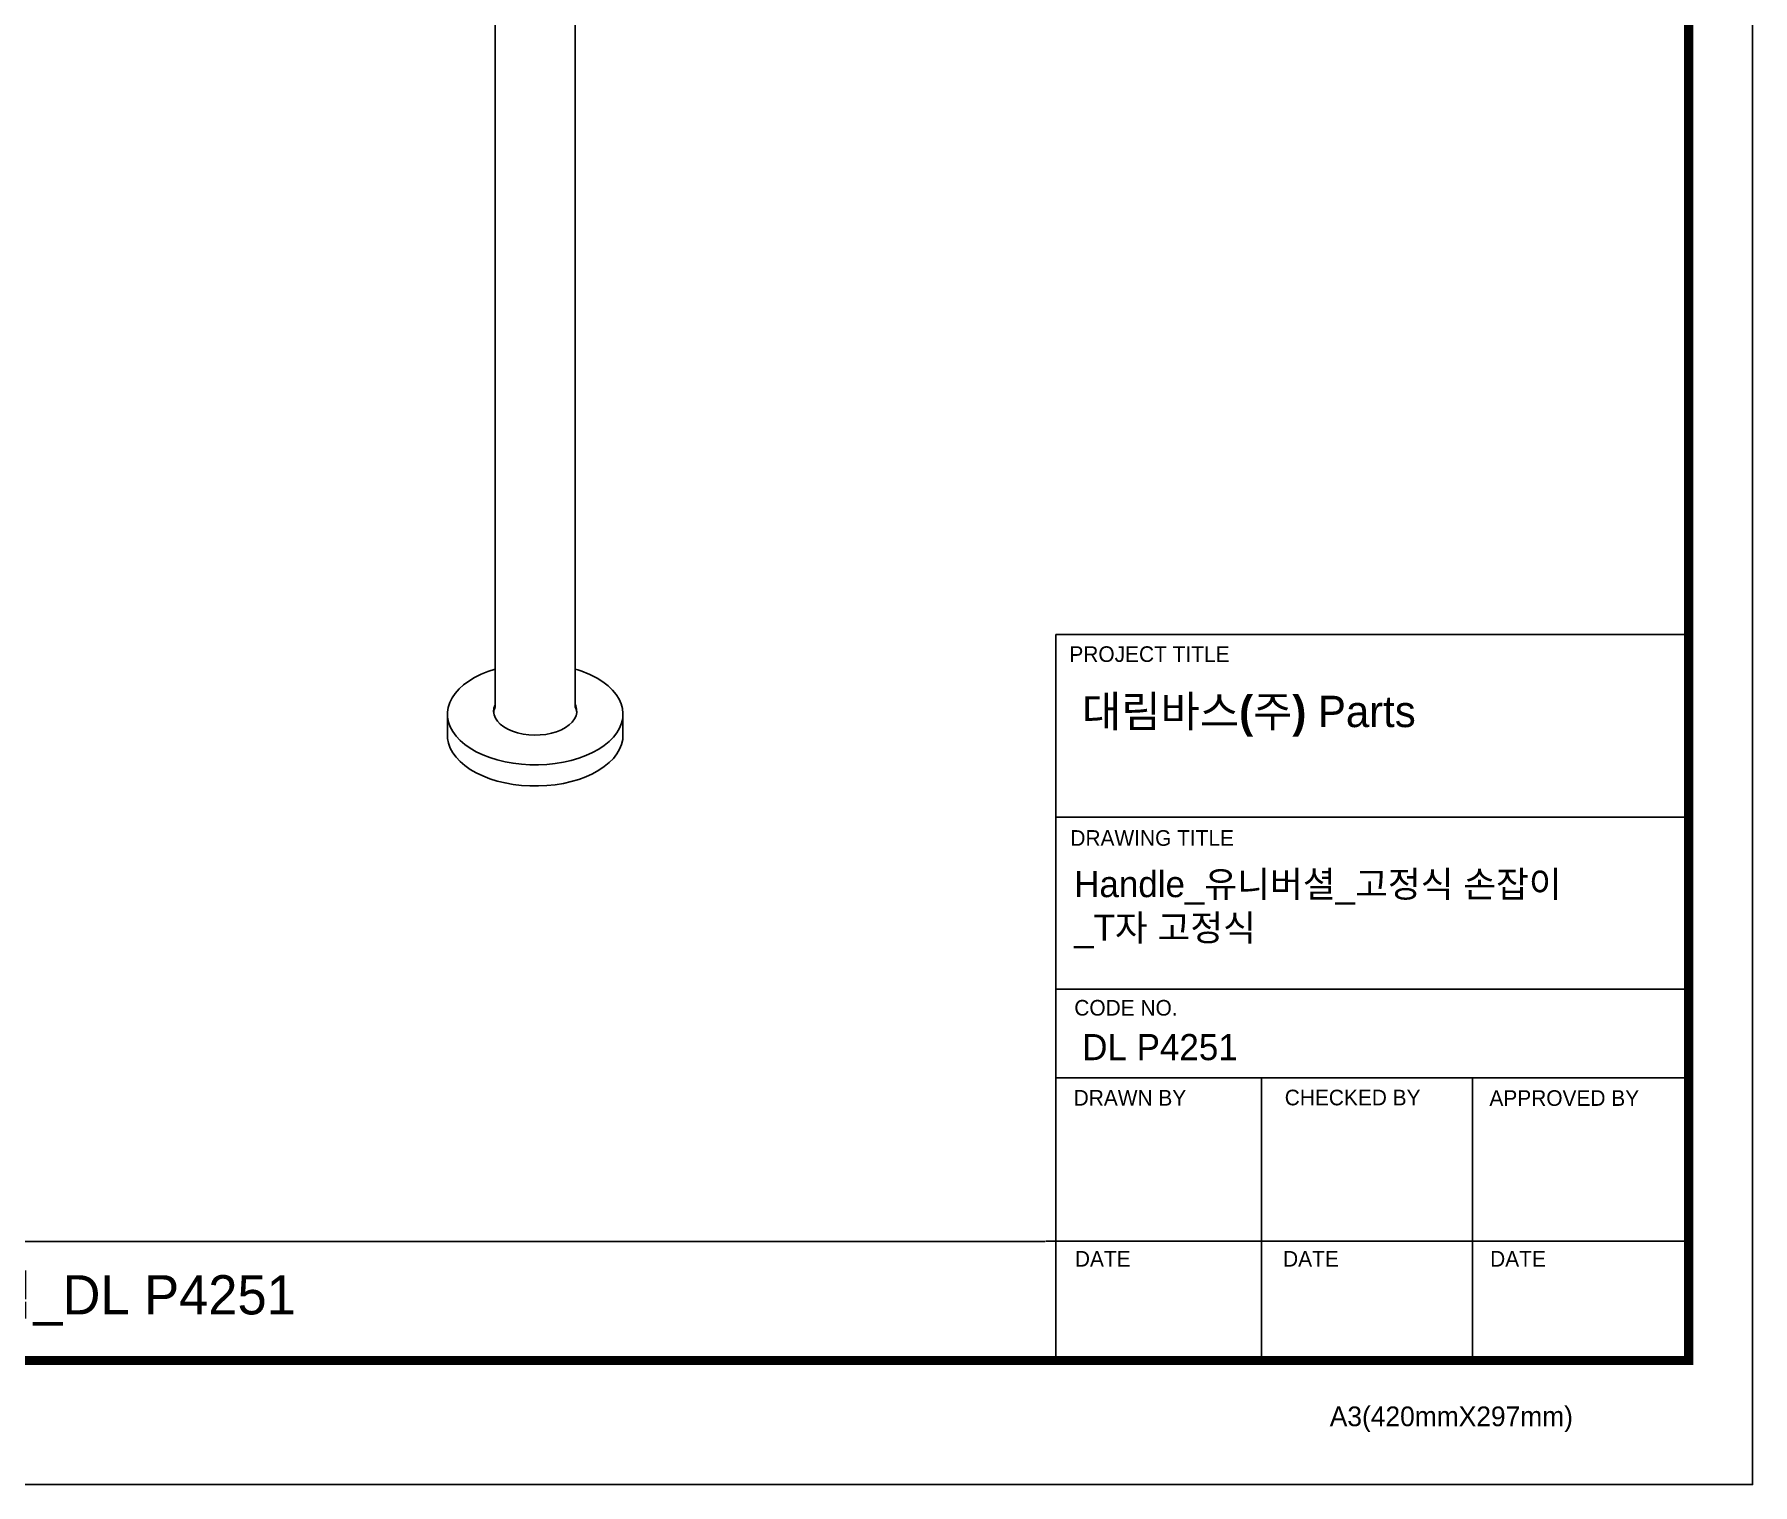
# Model space of a CAD drawing. Extents: x 0 to 2043, y 0 to 1272.
# Drawn here: x 982 to 1736, y 0 to 636 of the extents above; entities that cross this region are included whole.
import ezdxf

# ---------------------------------------------------------------- set-up
doc = ezdxf.new("R2010")
doc.units = 0
doc.header["$LTSCALE"] = 10
doc.header["$MEASUREMENT"] = 0
doc.layers.get('0').update_dxf_attribs({"linetype": 'CONTINUOUS'})
doc.styles.add('Daelim Dimension', font='')
doc.styles.get('Daelim Dimension').set_extended_font_data('나눔고딕')

msp = doc.modelspace()

# ---------------------------------------------------------------- linework, layer by layer
at = {"color": 7, "linetype": 'Continuous', "lineweight": 25}
for p, q in [((1184.57, 852.81), (1184.57, 340.97)), ((1219.57, 340.97), (1219.57, 852.81)), ((1163.57, 337.89), (1163.57, 328.59)), ((1240.57, 328.59), (1240.57, 337.89))]:
    msp.add_line(p, q, dxfattribs=at)
at = {"color": 5, "ltscale": 40}
for p, q in [((1707.92, 372.87), (1430.47, 372.87)), ((1707.92, 292.67), (1430.47, 292.67)), ((1707.92, 292.67), (1430.47, 292.67)), ((1707.92, 217.23), (1430.47, 217.23)), ((1707.92, 217.23), (1430.47, 217.23)), ((1707.92, 178.33), (1430.47, 178.33)), ((1707.92, 178.33), (1430.47, 178.33)), ((1520.58, 178.33), (1520.58, 54.47)), ((1613.07, 178.33), (1613.07, 54.47)), ((1707.92, 106.78), (1426.08, 106.78)), ((1707.92, 106.78), (1432.63, 106.78)), ((1707.92, 54.47), (1470.14, 54.47))]:
    msp.add_line(p, q, dxfattribs=at)
at = {"color": 5, "ltscale": 0.5}
msp.add_line((1430.47, 372.87), (1430.47, 52.79), dxfattribs=at)
at = {"color": 5}
msp.add_line((27.92, 106.58), (1425.75, 106.58), dxfattribs=at)
at = {"ltscale": 0.5}
msp.add_lwpolyline([(0, 0), (1736, 0), (1736, 1272), (0, 1272)], close=True, dxfattribs=at)
at = {"color": 5, "linetype": 'ByBlock', "lineweight": 200, "const_width": 4}
msp.add_lwpolyline([(27.92, 54.47), (1707.92, 54.47), (1707.92, 1242.47), (27.92, 1242.47)], close=True, dxfattribs=at)
at = {"color": 7, "linetype": 'Continuous', "lineweight": 25, "flags": 128}
for points in [[(1229.29, 353.6), (1231.79, 352.01), (1234.02, 350.29), (1235.94, 348.45), (1237.55, 346.52), (1238.83, 344.5), (1239.76, 342.42), (1240.34, 340.3), (1240.57, 338.16), (1240.43, 336.01), (1239.94, 333.88), (1239.09, 331.79), (1237.9, 329.76), (1236.37, 327.8), (1234.53, 325.93), (1232.38, 324.18), (1229.94, 322.56), (1227.25, 321.07), (1224.32, 319.75), (1221.18, 318.59), (1217.87, 317.62), (1214.41, 316.83), (1210.83, 316.24), (1207.17, 315.86), (1203.46, 315.68), (1199.74, 315.7), (1196.05, 315.94), (1192.4, 316.37), (1188.85, 317.01), (1185.42, 317.85), (1182.15, 318.87), (1179.06, 320.07), (1176.19, 321.43), (1173.56, 322.95), (1171.2, 324.61), (1169.12, 326.39), (1167.35, 328.28), (1165.91, 330.26), (1164.8, 332.31), (1164.04, 334.41), (1163.64, 336.55), (1163.59, 338.69), (1163.91, 340.83), (1164.58, 342.95), (1165.6, 345.01), (1166.96, 347.01), (1168.65, 348.92), (1170.65, 350.73), (1172.95, 352.42), (1175.51, 353.98), (1178.33, 355.38), (1181.36, 356.62), (1184.57, 357.68)], [(1219.57, 342.2), (1219.85, 341.58), (1220.25, 340.12), (1220.29, 338.65), (1219.98, 337.2), (1219.32, 335.78), (1218.33, 334.42), (1217.02, 333.16), (1215.42, 332.02), (1213.55, 331.02), (1211.47, 330.18), (1209.2, 329.51), (1206.79, 329.03), (1204.29, 328.75), (1201.75, 328.67), (1199.21, 328.8), (1196.73, 329.13), (1194.36, 329.66), (1192.13, 330.37), (1190.1, 331.25), (1188.3, 332.29), (1186.76, 333.47), (1185.53, 334.75), (1184.62, 336.13), (1184.04, 337.56), (1183.82, 339.02), (1183.96, 340.49), (1184.44, 341.93), (1184.57, 342.2)], [(1240.57, 328.59), (1240.43, 326.71), (1239.94, 324.58), (1239.09, 322.49), (1237.9, 320.46), (1236.37, 318.5), (1234.53, 316.64), (1232.38, 314.88), (1229.94, 313.26), (1227.25, 311.78), (1224.32, 310.45), (1221.18, 309.3), (1217.87, 308.32), (1214.41, 307.54), (1210.83, 306.95), (1207.17, 306.56), (1203.46, 306.38), (1199.74, 306.41), (1196.05, 306.64), (1192.4, 307.08), (1188.85, 307.72), (1185.42, 308.55), (1182.15, 309.57), (1179.06, 310.77), (1176.19, 312.13), (1173.56, 313.65), (1171.2, 315.31), (1169.12, 317.09), (1167.35, 318.98), (1165.91, 320.96), (1164.8, 323.01), (1164.04, 325.11), (1163.64, 327.25), (1163.57, 328.59)]]:
    msp.add_lwpolyline(points, dxfattribs=at)
at = {"color": 7, "linetype": 'Continuous', "lineweight": 25}
for centre, radius, start, end in [((1206.94, 313.98), 45.49, 60.57695, 73.88753), ((1190.53, 337.87), 6.72, 152.51791, 173.79678), ((1213.68, 337.89), 6.65, 6.08495, 27.60043)]:
    msp.add_arc(centre, radius, start, end, dxfattribs=at)

# ---------------------------------------------------------------- texts
at = {"color": 5, "ltscale": 40, "style": 'Daelim Dimension'}
for s, height, p in [('PROJECT TITLE', 6.8507, (1436.34, 360.79)), ('DRAWING TITLE', 6.8507, (1436.78, 280.16)), ('CODE NO.', 6.851, (1438.5, 205.7)), ('DRAWN BY', 6.851, (1438.23, 166.21)), ('CHECKED BY', 6.851, (1530.79, 166.34)), ('APPROVED BY', 6.8507, (1620.56, 166.11)), ('DATE', 6.851, (1438.76, 95.61)), ('DATE', 6.851, (1530.06, 95.61)), ('DATE', 6.851, (1620.87, 95.61)), ('A3(420mmX297mm)', 8.6463, (1550.54, 25.62))]:
    msp.add_text(s, height=height, dxfattribs=at).set_placement(p)
at = {"attachment_point": 1, "style": 'Daelim Dimension'}
for s, insert, char_height, width in [('{\\fPretendard Variable SemiBold|b0|i0|c129|p2;\\C7;대림바스(주)\\f나눔고딕|b0|i0|c129|p50; }Parts', (1441.86, 345.95), 13.7348, 220.7493), ('Handle_유니버셜_고정식 손잡이\\P_T자 고정식', (1438.45, 269.1), 11.466, 267.0861), ('DL P4251', (1441.98, 197.61), 11.466, 192.9611)]:
    msp.add_mtext(s, dxfattribs=dict(at, insert=insert, char_height=char_height, width=width))
at = {"color": 2, "insert": (332.86, 91.84), "char_height": 17.199, "width": 1017.346, "attachment_point": 1, "style": 'Daelim Dimension'}
msp.add_mtext('\\pt412.78;{\\fPretendard Variable SemiBold|b0|i0|c129|p2;대림바스(주)}_Parts _Handle_유니버셜_고정식 손잡이_T자 고정식_DL P4251', dxfattribs=at)

doc.saveas('drawing.dxf')
